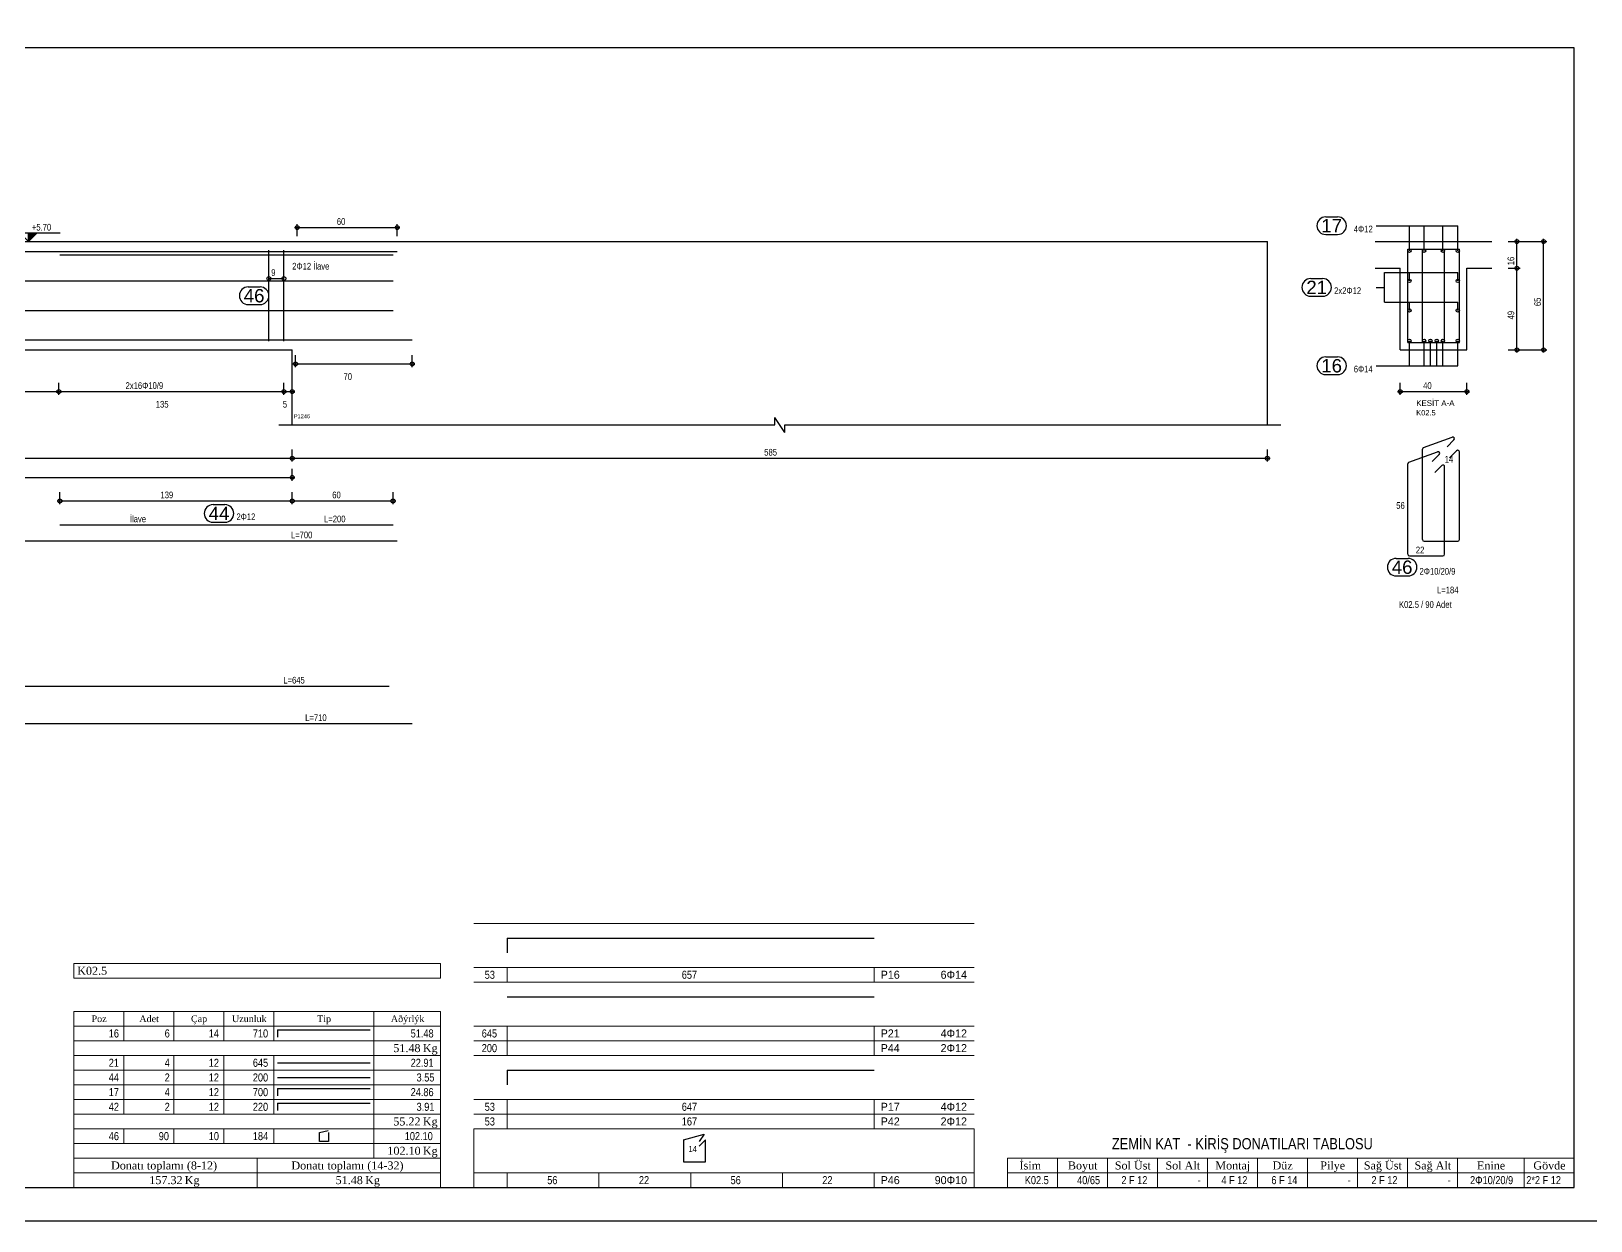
# Model space of a CAD drawing. Header units: metres. Extents: x 419734 to 420376, y 4564732 to 4565123.
# Drawn here: x 419866.63 to 419890.02, y 4564807.53 to 4564825.37 of the extents above; entities that cross this region are included whole.
import ezdxf

# ---------------------------------------------------------------- set-up
doc = ezdxf.new("R2010")
doc.units = ezdxf.units.M
for name, color, linetype in [('Standart', 7, 'Continuous'), ('SW_DIM', 33, 'Continuous'), ('SW_MAGRONE', 2, 'Continuous'), ('SW_QUOTE', 1, 'Continuous'), ('SW_REINFORCEMENT', 7, 'Continuous'), ('SW_Tondini', 1, 'Continuous'), ('SW_TXT_TESTI', 1, 'Continuous')]:
    doc.layers.add(name, color=color, linetype=linetype)
doc.styles.add('arial_1_18', font='arial.ttf', dxfattribs={"height": 0.2})
doc.styles.add('SWS', font='ARIALN.TTF')
doc.styles.add('symbol_1_18', font='symbol.ttf', dxfattribs={"height": 0.2})
doc.styles.add('times new roman_1_18', font='times.ttf', dxfattribs={"height": 0.2})

# ---------------------------------------------------------------- blocks, each defined once
blk = doc.blocks.new('*U1605')
at = {"layer": 'SW_QUOTE'}
blk.add_hatch(color=1, dxfattribs=at).paths.add_polyline_path([(0.25, 0.25), (0, 0.25), (0, 0)])
at = {"layer": 'SW_QUOTE', "color": 1}
for p, q in [((0.95, 0.25), (-0.25, 0.25)), ((-0.25, 0.25), (0, 0)), ((-0.25, 0), (0.25, 0)), ((0, 0), (0, 0.25)), ((0.25, 0.25), (0, 0))]:
    blk.add_line(p, q, dxfattribs=at)
at = {"layer": 'SW_QUOTE', "color": 2, "style": 'SWS'}
blk.add_attdef('QUOTA', (0.1, 0.33), '', height=0.2, dxfattribs=at)

msp = doc.modelspace()

# ---------------------------------------------------------------- linework, layer by layer
at = {"layer": 'Standart', "color": 2}
msp.add_lwpolyline([(420281.38267, 4564849.57907), (419805.78267, 4564849.57907), (419805.78267, 4564807.5324), (420281.38267, 4564807.5324)], dxfattribs=at)
msp.add_lwpolyline([(419889.76896, 4564808.0324), (419889.76896, 4564825.12282), (419855.31896, 4564825.12282), (419855.31896, 4564808.0324)], close=True, dxfattribs=at)
at = {"layer": 'Standart', "color": 1, "linetype": 'Continuous', "lineweight": 5}
for points in [[(419873.26896, 4564811.9924), (419880.76896, 4564811.9924)], [(419867.26895, 4564811.3924), (419872.76895, 4564811.3924)], [(419867.26895, 4564811.1724), (419867.26895, 4564811.3924)], [(419872.76895, 4564811.3924), (419872.76895, 4564811.1724)], [(419872.76895, 4564811.1724), (419867.26895, 4564811.1724)], [(419873.26896, 4564811.3324), (419880.76896, 4564811.3324)], [(419873.26896, 4564811.1124), (419880.76896, 4564811.1124)], [(419873.76896, 4564811.3324), (419873.76896, 4564811.1124)], [(419879.26896, 4564811.3324), (419879.26896, 4564811.1124)], [(419867.26895, 4564810.6724), (419867.26895, 4564808.0324)], [(419867.26895, 4564810.6724), (419872.76895, 4564810.6724)], [(419868.01895, 4564810.6724), (419868.01895, 4564810.2324)], [(419868.76895, 4564810.6724), (419868.76895, 4564810.2324)], [(419869.51895, 4564810.6724), (419869.51895, 4564810.2324)], [(419870.26895, 4564810.6724), (419870.26895, 4564810.2324)], [(419871.76895, 4564810.6724), (419871.76895, 4564808.4724)], [(419872.76895, 4564810.6724), (419872.76895, 4564808.0324)], [(419867.26895, 4564810.4524), (419872.76895, 4564810.4524)], [(419873.26896, 4564810.4524), (419880.76896, 4564810.4524)], [(419873.76896, 4564810.4524), (419873.76896, 4564810.0124)], [(419879.26896, 4564810.4524), (419879.26896, 4564810.0124)], [(419867.26895, 4564810.2324), (419872.76895, 4564810.2324)], [(419873.26896, 4564810.2324), (419880.76896, 4564810.2324)], [(419867.26895, 4564810.0124), (419872.76895, 4564810.0124)], [(419868.01895, 4564810.0124), (419868.01895, 4564809.1324)], [(419868.76895, 4564810.0124), (419868.76895, 4564809.1324)], [(419869.51895, 4564810.0124), (419869.51895, 4564809.1324)], [(419870.26895, 4564810.0124), (419870.26895, 4564809.1324)], [(419873.26896, 4564810.0124), (419880.76896, 4564810.0124)], [(419867.26895, 4564809.7924), (419872.76895, 4564809.7924)], [(419867.26895, 4564809.5724), (419872.76895, 4564809.5724)], [(419867.26895, 4564809.3524), (419872.76895, 4564809.3524)], [(419873.26896, 4564809.3524), (419880.76896, 4564809.3524)], [(419873.76896, 4564809.3524), (419873.76896, 4564808.9124)], [(419879.26896, 4564809.3524), (419879.26896, 4564808.9124)], [(419867.26895, 4564809.1324), (419872.76895, 4564809.1324)], [(419873.26896, 4564809.1324), (419880.76896, 4564809.1324)], [(419867.26895, 4564808.9124), (419872.76895, 4564808.9124)], [(419868.01895, 4564808.9124), (419868.01895, 4564808.6924)], [(419868.76895, 4564808.9124), (419868.76895, 4564808.6924)], [(419869.51895, 4564808.9124), (419869.51895, 4564808.6924)], [(419870.26895, 4564808.9124), (419870.26895, 4564808.6924)], [(419873.26896, 4564808.9124), (419873.26896, 4564808.0324)], [(419873.26896, 4564808.9124), (419880.76896, 4564808.9124)], [(419880.76896, 4564808.9124), (419880.76896, 4564808.0324)], [(419867.26895, 4564808.6924), (419872.76895, 4564808.6924)], [(419867.26895, 4564808.4724), (419872.76895, 4564808.4724)], [(419870.01895, 4564808.4724), (419870.01895, 4564808.0324)], [(419881.26896, 4564808.4724), (419881.26896, 4564808.0324)], [(419881.26896, 4564808.4724), (419889.76896, 4564808.4724)], [(419882.01896, 4564808.4724), (419882.01896, 4564808.0324)], [(419882.76896, 4564808.4724), (419882.76896, 4564808.0324)], [(419883.51896, 4564808.4724), (419883.51896, 4564808.0324)], [(419884.26896, 4564808.4724), (419884.26896, 4564808.0324)], [(419885.01896, 4564808.4724), (419885.01896, 4564808.0324)], [(419885.76896, 4564808.4724), (419885.76896, 4564808.0324)], [(419886.51896, 4564808.4724), (419886.51896, 4564808.0324)], [(419887.26896, 4564808.4724), (419887.26896, 4564808.0324)], [(419888.01896, 4564808.4724), (419888.01896, 4564808.0324)], [(419889.01896, 4564808.4724), (419889.01896, 4564808.0324)], [(419889.76896, 4564808.4724), (419889.76896, 4564808.0324)], [(419867.26895, 4564808.2524), (419872.76895, 4564808.2524)], [(419873.26896, 4564808.2524), (419880.76896, 4564808.2524)], [(419873.76896, 4564808.2524), (419873.76896, 4564808.0324)], [(419875.14396, 4564808.2524), (419875.14396, 4564808.0324)], [(419876.51896, 4564808.2524), (419876.51896, 4564808.0324)], [(419877.89396, 4564808.2524), (419877.89396, 4564808.0324)], [(419879.26896, 4564808.2524), (419879.26896, 4564808.0324)], [(419881.26896, 4564808.2524), (419889.76896, 4564808.2524)], [(419867.26895, 4564808.0324), (419872.76895, 4564808.0324)], [(419873.26896, 4564808.0324), (419880.76896, 4564808.0324)], [(419881.26896, 4564808.0324), (419889.76896, 4564808.0324)]]:
    msp.add_lwpolyline(points, dxfattribs=at)
at = {"layer": 'SW_DIM', "ltscale": 0.5}
for points in [[(419870.57781, 4564822.42826), (419872.15781, 4564822.42826)], [(419870.61781, 4564822.29826), (419870.61781, 4564822.47826)], [(419872.11781, 4564822.29826), (419872.11781, 4564822.47826)], [(419886.79785, 4564822.45576), (419888.02285, 4564822.45576)], [(419887.29785, 4564822.08076), (419887.29785, 4564822.45576)], [(419887.51868, 4564822.08076), (419887.51868, 4564822.45576)], [(419887.80202, 4564822.08076), (419887.80202, 4564822.45576)], [(419888.02285, 4564822.08076), (419888.02285, 4564822.45576)], [(419888.78035, 4564822.21826), (419889.36035, 4564822.21826)], [(419888.91035, 4564820.55326), (419888.91035, 4564822.25826)], [(419889.31035, 4564820.55326), (419889.31035, 4564822.25826)], [(419870.19281, 4564821.66326), (419870.41781, 4564821.66326)], [(419886.92285, 4564821.30993), (419886.92285, 4564821.75159)], [(419886.92285, 4564821.75159), (419888.02285, 4564821.75159)], [(419887.29785, 4564821.62659), (419887.29785, 4564821.75159)], [(419888.02285, 4564821.62659), (419888.02285, 4564821.75159)], [(419888.78035, 4564821.81826), (419888.96035, 4564821.81826)], [(419886.79785, 4564821.53076), (419886.92285, 4564821.53076)], [(419886.92285, 4564821.30993), (419888.02285, 4564821.30993)], [(419887.29785, 4564821.18493), (419887.29785, 4564821.30993)], [(419888.02285, 4564821.18493), (419888.02285, 4564821.30993)], [(419887.29785, 4564820.35576), (419887.29785, 4564820.73076)], [(419887.51868, 4564820.35576), (419887.51868, 4564820.73076)], [(419887.61313, 4564820.35576), (419887.61313, 4564820.73076)], [(419887.70757, 4564820.35576), (419887.70757, 4564820.73076)], [(419887.80202, 4564820.35576), (419887.80202, 4564820.73076)], [(419888.02285, 4564820.35576), (419888.02285, 4564820.73076)], [(419870.59281, 4564820.33326), (419870.59281, 4564820.51326)], [(419872.34281, 4564820.33326), (419872.34281, 4564820.51326)], [(419888.78035, 4564820.59326), (419889.36035, 4564820.59326)], [(419870.55281, 4564820.38326), (419872.38281, 4564820.38326)], [(419886.79785, 4564820.35576), (419888.02285, 4564820.35576)], [(419867.04281, 4564819.91826), (419867.04281, 4564820.09826)], [(419870.41781, 4564819.91826), (419870.41781, 4564820.09826)], [(419870.54281, 4564819.91826), (419870.54281, 4564820.09826)], [(419887.16035, 4564819.91826), (419887.16035, 4564820.09826)], [(419888.16035, 4564819.91826), (419888.16035, 4564820.09826)], [(419856.61531, 4564819.96826), (419870.58281, 4564819.96826)], [(419887.12035, 4564819.96826), (419888.20035, 4564819.96826)], [(419877.78031, 4564819.46826), (419877.78031, 4564819.58076)], [(419877.93031, 4564819.35576), (419877.78031, 4564819.58076)], [(419870.34281, 4564819.46826), (419877.78031, 4564819.46826)], [(419877.93031, 4564819.35576), (419877.93031, 4564819.46826)], [(419877.93031, 4564819.46826), (419885.36782, 4564819.46826)], [(419870.54281, 4564818.91826), (419870.54281, 4564819.09826)], [(419885.16782, 4564818.91826), (419885.16782, 4564819.09826)], [(419855.74031, 4564818.96826), (419885.20782, 4564818.96826)], [(419856.48406, 4564818.68026), (419870.58281, 4564818.68026)], [(419870.54281, 4564818.63026), (419870.54281, 4564818.81026)], [(419867.05844, 4564818.27826), (419867.05844, 4564818.45826)], [(419870.54281, 4564818.27826), (419870.54281, 4564818.45826)], [(419872.05531, 4564818.27826), (419872.05531, 4564818.45826)], [(419867.01844, 4564818.32826), (419872.09531, 4564818.32826)]]:
    msp.add_lwpolyline(points, dxfattribs=at)
for centre in [(419870.61781, 4564822.42826), (419872.11781, 4564822.42826), (419888.91035, 4564822.21826), (419889.31035, 4564822.21826), (419870.19281, 4564821.66326), (419870.41781, 4564821.66326), (419888.91035, 4564821.81826), (419888.91035, 4564820.59326), (419889.31035, 4564820.59326), (419870.59281, 4564820.38326), (419872.34281, 4564820.38326), (419867.04281, 4564819.96826), (419870.41781, 4564819.96826), (419870.54281, 4564819.96826), (419887.16035, 4564819.96826), (419888.16035, 4564819.96826), (419870.54281, 4564818.96826), (419885.16782, 4564818.96826), (419870.54281, 4564818.68026), (419867.05844, 4564818.32826), (419870.54281, 4564818.32826), (419872.05531, 4564818.32826)]:
    msp.add_circle(centre, 0.03, dxfattribs=at)
at = {"layer": 'SW_MAGRONE'}
for points in [[(419855.78031, 4564822.21826), (419885.16782, 4564822.21826)], [(419885.16782, 4564819.46826), (419885.16782, 4564822.21826)], [(419886.78535, 4564822.21826), (419888.53535, 4564822.21826)], [(419886.78535, 4564821.81826), (419887.16035, 4564821.81826)], [(419887.16035, 4564820.59326), (419887.16035, 4564821.81826)], [(419888.16035, 4564820.59326), (419888.16035, 4564821.81826)], [(419888.16035, 4564821.81826), (419888.53535, 4564821.81826)], [(419856.65532, 4564820.59326), (419870.54281, 4564820.59326)], [(419870.54281, 4564819.46826), (419870.54281, 4564820.59326)], [(419887.16035, 4564820.59326), (419888.16035, 4564820.59326)]]:
    msp.add_lwpolyline(points, dxfattribs=at)
at = {"layer": 'SW_REINFORCEMENT', "color": 7, "ltscale": 0.05, "flags": 128}
for points in [[(419887.27285, 4564822.10576), (419888.04785, 4564822.10576)], [(419887.27285, 4564820.70576), (419887.27285, 4564822.10576)], [(419887.49368, 4564820.70576), (419887.49368, 4564822.10576)], [(419887.82702, 4564820.70576), (419887.82702, 4564822.10576)], [(419888.04785, 4564820.70576), (419888.04785, 4564822.10576)], [(419855.93031, 4564822.06826), (419872.11781, 4564822.06826)], [(419867.05844, 4564822.01826), (419872.05531, 4564822.01826)], [(419870.19281, 4564820.72326), (419870.19281, 4564822.08826)], [(419870.41781, 4564820.72326), (419870.41781, 4564822.08826)], [(419855.91781, 4564821.62659), (419872.05531, 4564821.62659)], [(419855.91781, 4564821.18493), (419872.05531, 4564821.18493)], [(419855.93031, 4564820.74326), (419872.34281, 4564820.74326)], [(419887.27285, 4564820.70576), (419888.04785, 4564820.70576)], [(419887.28963, 4564818.90881), (419887.71893, 4564819.06507)], [(419887.49368, 4564817.74987), (419887.49368, 4564819.10652)], [(419887.51046, 4564819.13048), (419887.93976, 4564819.28673)], [(419887.86223, 4564819.14046), (419887.96652, 4564819.24474)], [(419887.89936, 4564818.97588), (419888.00432, 4564819.08084)], [(419888.04785, 4564817.74987), (419888.04785, 4564819.06281)], [(419887.27285, 4564817.52821), (419887.27285, 4564818.88485)], [(419887.6414, 4564818.91879), (419887.74568, 4564819.02307)], [(419887.67852, 4564818.75421), (419887.78348, 4564818.85917)], [(419887.82702, 4564817.52821), (419887.82702, 4564818.84114)], [(419867.05844, 4564817.96826), (419872.05531, 4564817.96826)], [(419855.93031, 4564817.72826), (419872.11781, 4564817.72826)], [(419887.51918, 4564817.72437), (419888.02235, 4564817.72437)], [(419887.29835, 4564817.50271), (419887.80152, 4564817.50271)], [(419855.97781, 4564815.54993), (419871.99531, 4564815.54993)], [(419855.93031, 4564814.98826), (419872.34281, 4564814.98826)], [(419873.76896, 4564811.7724), (419873.76896, 4564811.5524)], [(419873.76896, 4564811.7724), (419879.26896, 4564811.7724)], [(419873.76896, 4564810.8924), (419879.26896, 4564810.8924)], [(419870.32395, 4564810.3974), (419870.32395, 4564810.2874)], [(419870.32395, 4564810.3974), (419871.71395, 4564810.3974)], [(419870.32395, 4564809.9024), (419871.71395, 4564809.9024)], [(419873.76896, 4564809.7924), (419873.76896, 4564809.5724)], [(419873.76896, 4564809.7924), (419879.26896, 4564809.7924)], [(419870.32395, 4564809.6824), (419871.71395, 4564809.6824)], [(419870.32395, 4564809.5174), (419870.32395, 4564809.4074)], [(419870.32395, 4564809.5174), (419871.71395, 4564809.5174)], [(419870.32395, 4564809.2974), (419870.32395, 4564809.1874)], [(419870.32395, 4564809.2974), (419871.71395, 4564809.2974)], [(419870.9502, 4564808.8574), (419871.08427, 4564808.8849)], [(419870.9502, 4564808.7199), (419870.9502, 4564808.8574)], [(419871.0877, 4564808.8574), (419871.0877, 4564808.7199)], [(419876.40896, 4564808.7474), (419876.72246, 4564808.8299)], [(419876.72246, 4564808.8299), (419876.64675, 4564808.72178)], [(419871.0877, 4564808.7199), (419870.9502, 4564808.7199)], [(419876.40896, 4564808.7474), (419876.40896, 4564808.4174)], [(419876.73896, 4564808.7474), (419876.64562, 4564808.65407)], [(419876.73896, 4564808.4174), (419876.73896, 4564808.7474)], [(419876.40896, 4564808.4174), (419876.73896, 4564808.4174)]]:
    msp.add_lwpolyline(points, dxfattribs=at)
at = {"layer": 'SW_REINFORCEMENT', "color": 7, "ltscale": 0.05}
for centre, start, end in [((419887.51918, 4564819.10652), 110, 180), ((419887.72765, 4564819.0411), 315, 110), ((419887.94848, 4564819.26277), 315, 110), ((419888.02235, 4564819.06281), 0, 135), ((419887.29835, 4564818.88485), 110, 180), ((419887.80152, 4564818.84114), 0, 135), ((419887.51918, 4564817.74987), 180, 270), ((419888.02235, 4564817.74987), 270, 0), ((419887.29835, 4564817.52821), 180, 270), ((419887.80152, 4564817.52821), 270, 0)]:
    msp.add_arc(centre, 0.0255, start, end, dxfattribs=at)
at = {"layer": 'SW_Tondini'}
for centre in [(419887.29785, 4564822.08076), (419887.51868, 4564822.08076), (419887.80202, 4564822.08076), (419888.02285, 4564822.08076), (419887.29785, 4564821.62659), (419888.02285, 4564821.62659), (419887.29785, 4564821.18493), (419888.02285, 4564821.18493), (419887.29785, 4564820.73076), (419887.51868, 4564820.73076), (419887.61313, 4564820.73076), (419887.70757, 4564820.73076), (419887.80202, 4564820.73076), (419888.02285, 4564820.73076)]:
    msp.add_circle(centre, 0.025, dxfattribs=at)
at = {"layer": 'SW_TXT_TESTI', "flags": 128}
for points in [[(419886.04267, 4564822.58776), (419886.22143, 4564822.58776)], [(419886.04267, 4564822.32376), (419886.22143, 4564822.32376)], [(419885.81858, 4564821.66276), (419885.99734, 4564821.66276)], [(419885.81858, 4564821.39876), (419885.99734, 4564821.39876)], [(419886.04267, 4564820.48776), (419886.22143, 4564820.48776)], [(419886.04267, 4564820.22376), (419886.22143, 4564820.22376)], [(419869.35612, 4564818.00826), (419869.53489, 4564818.00826)], [(419887.09952, 4564817.46671), (419887.27829, 4564817.46671)], [(419887.09952, 4564817.20271), (419887.27829, 4564817.20271)]]:
    msp.add_lwpolyline(points, dxfattribs=at)
at = {"layer": 'SW_TXT_TESTI'}
for points in [[(419869.88205, 4564821.53776), (419870.06081, 4564821.53776)], [(419869.88205, 4564821.27376), (419870.06081, 4564821.27376)], [(419869.35612, 4564818.27226), (419869.53489, 4564818.27226)]]:
    msp.add_lwpolyline(points, dxfattribs=at)
for centre, start, end in [((419886.04267, 4564822.45576), 90, 270), ((419886.22143, 4564822.45576), 270, 90), ((419885.81858, 4564821.53076), 90, 270), ((419885.99734, 4564821.53076), 270, 90), ((419869.88205, 4564821.40576), 90, 270), ((419870.06081, 4564821.40576), 270, 90), ((419886.04267, 4564820.35576), 90, 270), ((419886.22143, 4564820.35576), 270, 90), ((419869.35612, 4564818.14026), 90, 270), ((419869.53489, 4564818.14026), 270, 90), ((419887.09952, 4564817.33471), 90, 270), ((419887.27829, 4564817.33471), 270, 90)]:
    msp.add_arc(centre, 0.132, start, end, dxfattribs=at)

# ---------------------------------------------------------------- block references
ref = msp.add_blockref('*U1605', (419866.58827, 4564822.21826), dxfattribs=dict(xscale=0.5, yscale=0.5, zscale=0.5))
ref.add_attrib('QUOTA', '+5.70', (419866.63827, 4564822.38326), dxfattribs={"layer": 'SW_QUOTE', "color": 2, "height": 0.1, "style": 'SWS', "flags": 4})

# ---------------------------------------------------------------- texts
at = {"layer": 'Standart', "color": 3, "linetype": 'Continuous', "lineweight": 5, "style": 'arial_1_18'}
for s, p in [('17', (419885.97667, 4564822.35576)), ('21', (419885.75258, 4564821.43076)), ('46', (419869.81605, 4564821.30576)), ('16', (419885.97667, 4564820.25576)), ('44', (419869.29012, 4564818.04026)), ('46', (419887.03352, 4564817.23471))]:
    msp.add_text(s, height=0.2, dxfattribs=at).set_placement(p)
at = {"layer": 'SW_DIM', "ltscale": 0.5, "style": 'SWS'}
for s, p in [('16', (419888.87035, 4564821.86288)), ('49', (419888.87035, 4564821.05038)), ('65', (419889.27035, 4564821.25038))]:
    msp.add_text(s, height=0.1, rotation=90, dxfattribs=at).set_placement(p)
at = {"layer": 'SW_DIM', "ltscale": 0.5}
for s, height, style, p in [('135', 0.1, 'SWS', (419868.49724, 4564819.72826)), ('KESİT A-A', 0.085, 'arial_1_18', (419887.40035, 4564819.75326)), ('P1246', 0.06, 'arial_1_18', (419870.56781, 4564819.56826)), ('K02.5', 0.08, 'arial_1_18', (419887.40035, 4564819.61092)), ('585', 0.1, 'SWS', (419877.62224, 4564819.00826)), ('139', 0.1, 'SWS', (419868.56755, 4564818.36826)), ('60', 0.1, 'SWS', (419871.14368, 4564818.36826))]:
    msp.add_text(s, height=height, dxfattribs=dict(at, style=style)).set_placement(p)
at = {"layer": 'SW_TXT_TESTI', "style": 'SWS'}
for s, p in [('60', (419871.21243, 4564822.46826)), ('4Φ12', (419886.4644, 4564822.35576)), ('2Φ12 İlave', (419870.54281, 4564821.79826)), ('9', (419870.22762, 4564821.70326)), ('2x2Φ12', (419886.16924, 4564821.43076)), ('70', (419871.31243, 4564820.14326)), ('6Φ14', (419886.4644, 4564820.25576)), ('2x16Φ10/9', (419868.04404, 4564820.00826)), ('40', (419887.50497, 4564820.00826)), ('5', (419870.40262, 4564819.72826)), ('14', (419887.82702, 4564818.90271)), ('İlave', (419868.10844, 4564818.00826)), ('2Φ12', (419869.70678, 4564818.04026)), ('56', (419887.1012, 4564818.21002)), ('L=200', (419871.02076, 4564818.00826)), ('L=700', (419870.52373, 4564817.76826)), ('22', (419887.39455, 4564817.54271)), ('2Φ10/20/9', (419887.45018, 4564817.22271)), ('L=184', (419887.71305, 4564816.94271)), ('K02.5 / 90 Adet', (419887.14222, 4564816.72472)), ('L=645', (419870.40973, 4564815.58993)), ('L=710', (419870.73748, 4564815.02826))]:
    msp.add_text(s, height=0.1, dxfattribs=at).set_placement(p)
at = {"layer": 'SW_TXT_TESTI', "linetype": 'Continuous', "lineweight": -3}
for s, height, style, p in [('K02.5', 0.12, 'times new roman_1_18', (419867.31895, 4564811.2224)), ('53', 0.12, 'SWS', (419873.43018, 4564811.1624)), ('657', 0.12, 'SWS', (419876.3858, 4564811.1624)), ('R16', 0.12, 'symbol_1_18', (419879.36896, 4564811.1624)), ('6F14', 0.12, 'symbol_1_18', (419880.26744, 4564811.1624)), ('645', 0.12, 'SWS', (419873.3858, 4564810.2824)), ('R21', 0.12, 'symbol_1_18', (419879.36896, 4564810.2824)), ('4F12', 0.12, 'symbol_1_18', (419880.26744, 4564810.2824)), ('200', 0.12, 'SWS', (419873.3858, 4564810.0624)), ('R44', 0.12, 'symbol_1_18', (419879.36896, 4564810.0624)), ('2F12', 0.12, 'symbol_1_18', (419880.26744, 4564810.0624)), ('53', 0.12, 'SWS', (419873.43018, 4564809.1824)), ('647', 0.12, 'SWS', (419876.3858, 4564809.1824)), ('R17', 0.12, 'symbol_1_18', (419879.36896, 4564809.1824)), ('4F12', 0.12, 'symbol_1_18', (419880.26744, 4564809.1824)), ('53', 0.12, 'SWS', (419873.43018, 4564808.9624)), ('167', 0.12, 'SWS', (419876.3858, 4564808.9624)), ('R42', 0.12, 'symbol_1_18', (419879.36896, 4564808.9624)), ('2F12', 0.12, 'symbol_1_18', (419880.26744, 4564808.9624)), ('ZEMİN KAT  - KİRİŞ DONATILARI TABLOSU', 0.168, 'SWS', (419882.83591, 4564808.6044)), ('14', 0.09, 'SWS', (419876.4857, 4564808.56407)), ('İsim', 0.12, 'times new roman_1_18', (419881.45188, 4564808.3024)), ('Boyut', 0.12, 'times new roman_1_18', (419882.17704, 4564808.3024)), ('Sol Üst', 0.12, 'times new roman_1_18', (419882.88029, 4564808.3024)), ('Sol Alt', 0.12, 'times new roman_1_18', (419883.64011, 4564808.3024)), ('Montaj', 0.12, 'times new roman_1_18', (419884.38766, 4564808.3024)), ('Düz', 0.12, 'times new roman_1_18', (419885.24617, 4564808.3024)), ('Pilye', 0.12, 'times new roman_1_18', (419885.9616, 4564808.3024)), ('Sağ Üst', 0.12, 'times new roman_1_18', (419886.61556, 4564808.3024)), ('Sağ Alt', 0.12, 'times new roman_1_18', (419887.37538, 4564808.3024)), ('Enine', 0.12, 'times new roman_1_18', (419888.31195, 4564808.3024)), ('Gövde', 0.12, 'times new roman_1_18', (419889.1574, 4564808.3024)), ('56', 0.12, 'SWS', (419874.36768, 4564808.0824)), ('22', 0.12, 'SWS', (419875.74268, 4564808.0824)), ('56', 0.12, 'SWS', (419877.11768, 4564808.0824)), ('22', 0.12, 'SWS', (419878.49268, 4564808.0824)), ('R46', 0.12, 'symbol_1_18', (419879.36896, 4564808.0824)), ('90F10', 0.12, 'symbol_1_18', (419880.17874, 4564808.0824)), ('K02.5', 0.12, 'SWS', (419881.5302, 4564808.0824)), ('40/65', 0.12, 'SWS', (419882.31483, 4564808.0824)), ('2 F 12', 0.12, 'SWS', (419882.97874, 4564808.0824)), ('-', 0.12, 'SWS', (419884.12157, 4564808.0824)), ('4 F 12', 0.12, 'SWS', (419884.47874, 4564808.0824)), ('6 F 14', 0.12, 'SWS', (419885.22874, 4564808.0824)), ('-', 0.12, 'SWS', (419886.37157, 4564808.0824)), ('2 F 12', 0.12, 'SWS', (419886.72874, 4564808.0824)), ('-', 0.12, 'SWS', (419887.87157, 4564808.0824)), ('2Φ10/20/9', 0.12, 'SWS', (419888.20811, 4564808.0824)), ('2*2 F 12', 0.12, 'SWS', (419889.05135, 4564808.0824))]:
    msp.add_text(s, height=height, dxfattribs=dict(at, style=style)).set_placement(p)
at = {"layer": 'SW_TXT_TESTI', "linetype": 'Continuous', "lineweight": 5}
for s, height, style, p in [('Poz', 0.1, 'times new roman_1_18', (419867.53307, 4564810.5124)), ('16', 0.12, 'SWS', (419867.79141, 4564810.2824)), ('Adet', 0.1, 'times new roman_1_18', (419868.25026, 4564810.5124)), ('6', 0.12, 'SWS', (419868.63018, 4564810.2824)), ('Çap', 0.1, 'times new roman_1_18', (419869.02489, 4564810.5124)), ('14', 0.12, 'SWS', (419869.29141, 4564810.2824)), ('Uzunluk', 0.1, 'times new roman_1_18', (419869.63929, 4564810.5124)), ('710', 0.12, 'SWS', (419869.95264, 4564810.2824)), ('Tip', 0.1, 'times new roman_1_18', (419870.91625, 4564810.5124)), ('Aðýrlýk', 0.1, 'times new roman_1_18', (419872.02247, 4564810.5124)), ('51.48', 0.12, 'SWS', (419872.31948, 4564810.2824)), ('51.48', 0.12, 'times new roman_1_18', (419872.05929, 4564810.0624)), ('Kg', 0.12, 'times new roman_1_18', (419872.50213, 4564810.0624)), ('21', 0.12, 'SWS', (419867.79141, 4564809.8424)), ('4', 0.12, 'SWS', (419868.63018, 4564809.8424)), ('12', 0.12, 'SWS', (419869.29141, 4564809.8424)), ('645', 0.12, 'SWS', (419869.95264, 4564809.8424)), ('22.91', 0.12, 'SWS', (419872.31948, 4564809.8424)), ('44', 0.12, 'SWS', (419867.79141, 4564809.6224)), ('2', 0.12, 'SWS', (419868.63018, 4564809.6224)), ('12', 0.12, 'SWS', (419869.29141, 4564809.6224)), ('200', 0.12, 'SWS', (419869.95264, 4564809.6224)), ('3.55', 0.12, 'SWS', (419872.40825, 4564809.6224)), ('17', 0.12, 'SWS', (419867.79141, 4564809.4024)), ('4', 0.12, 'SWS', (419868.63018, 4564809.4024)), ('12', 0.12, 'SWS', (419869.29141, 4564809.4024)), ('700', 0.12, 'SWS', (419869.95264, 4564809.4024)), ('24.86', 0.12, 'SWS', (419872.31948, 4564809.4024)), ('42', 0.12, 'SWS', (419867.79141, 4564809.1824)), ('2', 0.12, 'SWS', (419868.63018, 4564809.1824)), ('12', 0.12, 'SWS', (419869.29141, 4564809.1824)), ('220', 0.12, 'SWS', (419869.95264, 4564809.1824)), ('3.91', 0.12, 'SWS', (419872.40825, 4564809.1824)), ('55.22', 0.12, 'times new roman_1_18', (419872.05929, 4564808.9624)), ('Kg', 0.12, 'times new roman_1_18', (419872.50213, 4564808.9624)), ('46', 0.12, 'SWS', (419867.79141, 4564808.7424)), ('90', 0.12, 'SWS', (419868.54141, 4564808.7424)), ('10', 0.12, 'SWS', (419869.29141, 4564808.7424)), ('184', 0.12, 'SWS', (419869.95264, 4564808.7424)), ('102.10', 0.12, 'SWS', (419872.23071, 4564808.7424)), ('102.10', 0.12, 'times new roman_1_18', (419871.97052, 4564808.5224)), ('Kg', 0.12, 'times new roman_1_18', (419872.50213, 4564808.5224)), ('Donatı toplamı (8-12)', 0.12, 'times new roman_1_18', (419867.82575, 4564808.3024)), ('Donatı toplamı (14-32)', 0.12, 'times new roman_1_18', (419870.53137, 4564808.3024)), ('157.32', 0.12, 'times new roman_1_18', (419868.39983, 4564808.0824)), ('Kg', 0.12, 'times new roman_1_18', (419868.93144, 4564808.0824)), ('51.48', 0.12, 'times new roman_1_18', (419871.19422, 4564808.0824)), ('Kg', 0.12, 'times new roman_1_18', (419871.63706, 4564808.0824))]:
    msp.add_text(s, height=height, dxfattribs=dict(at, style=style)).set_placement(p)

doc.saveas('drawing.dxf')
